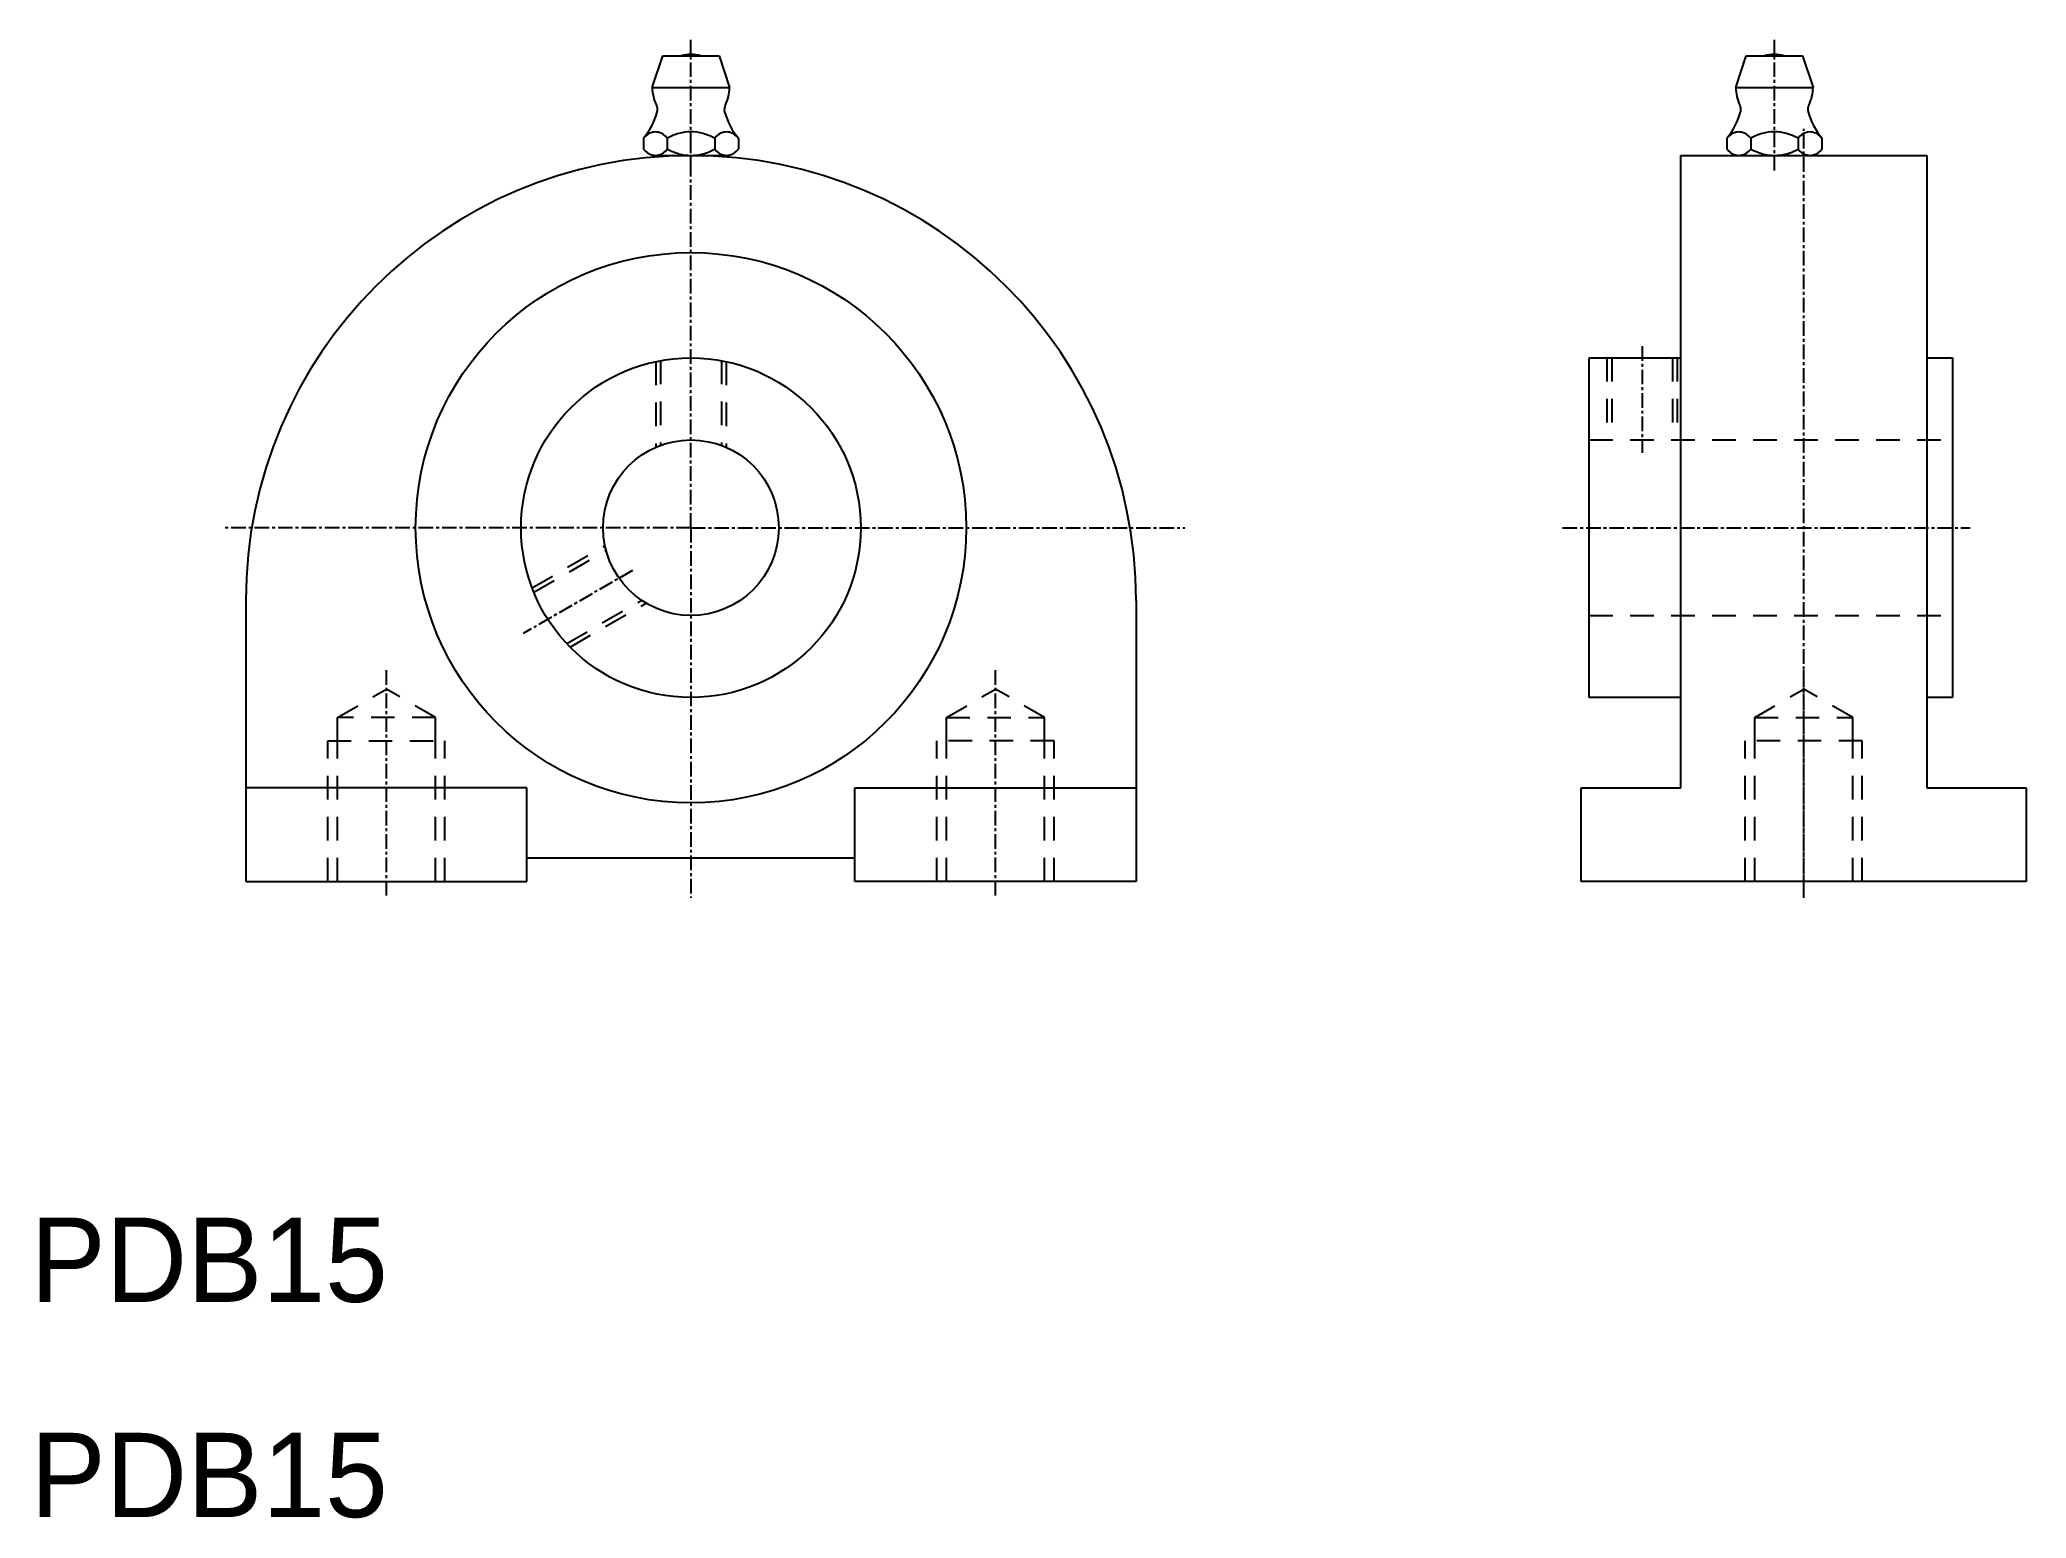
# Model space of a CAD drawing. Extents: x 69 to 239, y 78 to 205.
import ezdxf
from ezdxf.enums import TextEntityAlignment as Align

# ---------------------------------------------------------------- set-up
doc = ezdxf.new("R2010")
doc.units = 0
doc.linetypes.add('CENTER', pattern=[2, 1.25, -0.25, 0.25, -0.25])
doc.linetypes.add('DASHED', pattern=[3.5, 2, -1.5])
doc.layers.get('0').update_dxf_attribs({"linetype": 'CONTINUOUS'})
doc.layers.add('CENTER', color=1, linetype='CENTER')

msp = doc.modelspace()

# ---------------------------------------------------------------- linework, layer by layer
at = {"linetype": 'CONTINUOUS'}
for p, q in [((121.63, 200.65), (122.53, 203.35)), ((122.53, 203.35), (127.33, 203.35)), ((127.33, 203.35), (128.23, 200.65)), ((214.13, 200.65), (215.03, 203.35)), ((215.03, 203.35), (219.83, 203.35)), ((219.83, 203.35), (220.73, 200.65)), ((121.63, 200.65), (128.23, 200.65)), ((214.13, 200.65), (220.73, 200.65)), ((120.88, 196.33), (120.88, 195.38)), ((122.91, 196.33), (122.91, 195.38)), ((126.96, 196.33), (126.96, 195.38)), ((128.98, 196.33), (128.98, 195.38)), ((213.38, 196.33), (213.38, 195.38)), ((215.41, 196.33), (215.41, 195.38)), ((219.46, 196.33), (219.46, 195.38)), ((221.48, 196.33), (221.48, 195.38)), ((121.63, 194.85), (128.23, 194.85)), ((124.93, 194.85), (124.93, 194.85)), ((214.13, 194.85), (220.73, 194.85)), ((217.43, 194.85), (217.43, 194.85))]:
    msp.add_line(p, q, dxfattribs=at)
for p, q in [((209.43, 140.85), (209.43, 194.85)), ((209.43, 194.85), (230.43, 194.85)), ((230.43, 194.85), (230.43, 140.85)), ((201.63, 148.55), (201.63, 177.55)), ((201.63, 177.55), (209.43, 177.55)), ((230.43, 177.55), (232.63, 177.55)), ((232.63, 177.55), (232.63, 148.55)), ((86.93, 156.85), (86.93, 132.85)), ((162.93, 156.85), (162.93, 132.85)), ((209.43, 148.55), (201.63, 148.55)), ((232.63, 148.55), (230.43, 148.55)), ((110.93, 140.85), (86.93, 140.85)), ((110.93, 132.85), (110.93, 140.85)), ((138.93, 140.85), (162.93, 140.85)), ((138.93, 132.85), (138.93, 140.85)), ((200.93, 140.85), (209.43, 140.85)), ((200.93, 132.85), (200.93, 140.85)), ((230.43, 140.85), (238.93, 140.85)), ((238.93, 140.85), (238.93, 132.85)), ((110.93, 134.85), (138.93, 134.85)), ((86.93, 132.85), (110.93, 132.85)), ((162.93, 132.85), (138.93, 132.85)), ((238.93, 132.85), (200.93, 132.85))]:
    msp.add_line(p, q)
at = {"color": 3, "linetype": 'DASHED'}
for p, q in [((121.93, 177.24), (121.93, 169.93)), ((122.34, 177.32), (122.34, 170.09)), ((127.53, 177.32), (127.53, 170.09)), ((127.53, 177.32), (127.53, 170.09)), ((127.93, 177.24), (127.93, 169.93)), ((203.13, 177.55), (203.13, 170.55)), ((203.54, 177.55), (203.54, 170.55)), ((208.73, 177.55), (208.73, 170.55)), ((209.13, 177.55), (209.13, 170.55)), ((201.63, 170.55), (232.63, 170.55)), ((111.37, 157.92), (117.59, 161.51)), ((111.52, 157.54), (117.69, 161.1)), ((114.33, 153.17), (120.71, 156.85)), ((114.62, 152.86), (121.1, 156.61)), ((201.63, 155.55), (232.63, 155.55)), ((94.75, 146.85), (98.93, 149.27)), ((103.12, 146.85), (98.93, 149.27)), ((146.75, 146.85), (150.93, 149.27)), ((155.12, 146.85), (150.93, 149.27)), ((215.75, 146.85), (219.93, 149.27)), ((224.12, 146.85), (219.93, 149.27)), ((103.12, 146.85), (94.75, 146.85)), ((94.75, 144.85), (94.75, 146.85)), ((103.12, 144.85), (103.12, 146.85)), ((146.75, 146.85), (155.12, 146.85)), ((146.75, 144.85), (146.75, 146.85)), ((155.12, 144.85), (155.12, 146.85)), ((215.75, 146.85), (224.12, 146.85)), ((215.75, 144.85), (215.75, 146.85)), ((224.12, 144.85), (224.12, 146.85)), ((93.93, 144.85), (103.93, 144.85)), ((93.93, 132.85), (93.93, 144.85)), ((94.75, 132.85), (94.75, 144.85)), ((103.12, 132.85), (103.12, 144.85)), ((103.93, 132.85), (103.93, 144.85)), ((155.93, 144.85), (145.93, 144.85)), ((145.93, 132.85), (145.93, 144.85)), ((146.75, 132.85), (146.75, 144.85)), ((155.12, 132.85), (155.12, 144.85)), ((155.93, 132.85), (155.93, 144.85)), ((224.93, 144.85), (214.93, 144.85)), ((214.93, 132.85), (214.93, 144.85)), ((215.75, 132.85), (215.75, 144.85)), ((224.12, 132.85), (224.12, 144.85)), ((224.93, 132.85), (224.93, 144.85))]:
    msp.add_line(p, q, dxfattribs=at)
for radius in [23.5, 14.5, 7.5]:
    msp.add_circle((124.93, 163.05), radius)
at = {"linetype": 'CONTINUOUS'}
for centre, radius, start, end in [((124.93, 200.27), 3.2, 74.6212, 105.3788), ((217.43, 200.27), 3.2, 74.6212, 105.3788), ((124.93, 200.65), 3.3, 180, 207.0507), ((124.93, 200.65), 3.3, 332.9493, 0), ((217.43, 200.65), 3.3, 180, 207.0507), ((217.43, 200.65), 3.3, 332.9493, 0), ((116.26, 200.15), 6, 320.3375, 344.7683), ((121.28, 198.79), 0.8, 344.7674, 27.0696), ((128.58, 198.79), 0.8, 152.9304, 195.2326), ((133.6, 200.15), 6, 195.2317, 219.6625), ((208.76, 200.16), 6, 320.3375, 344.7683), ((213.78, 198.79), 0.8, 344.7674, 27.0696), ((221.08, 198.79), 0.8, 152.9304, 195.2326), ((226.1, 200.16), 6, 195.2317, 219.6625), ((122.04, 195.4), 1.48, 106.5909, 141.1281), ((121.9, 195.76), 1.1, 75.0414, 104.9586), ((121.76, 195.4), 1.48, 38.8719, 73.4091), ((124.93, 192.82), 4.04, 75.0501, 104.9499), ((128.11, 195.4), 1.48, 106.5909, 141.1281), ((127.97, 195.76), 1.1, 75.0414, 104.9586), ((127.83, 195.4), 1.48, 38.8719, 73.4091), ((214.54, 195.4), 1.48, 106.5909, 141.1281), ((214.4, 195.76), 1.1, 75.0414, 104.9586), ((214.26, 195.4), 1.48, 38.8719, 73.4091), ((217.43, 192.82), 4.04, 75.0501, 104.9499), ((220.61, 195.4), 1.48, 106.5909, 141.1281), ((220.47, 195.76), 1.1, 75.0414, 104.9586), ((220.33, 195.4), 1.48, 38.8719, 73.4091), ((122.04, 196.31), 1.48, 218.8826, 253.4091), ((121.76, 196.31), 1.48, 286.5909, 321.1283), ((125.45, 191.5), 5.45, 106.5809, 117.7257), ((125.45, 200.21), 5.44, 242.2744, 253.4191), ((124.42, 191.5), 5.44, 62.2701, 73.4191), ((124.42, 200.21), 5.45, 286.5809, 297.7299), ((128.11, 196.31), 1.48, 218.8826, 253.4091), ((127.83, 196.31), 1.48, 286.5909, 321.1283), ((214.54, 196.31), 1.48, 218.8826, 253.4091), ((214.26, 196.31), 1.48, 286.5909, 321.1283), ((217.95, 191.5), 5.45, 106.5809, 117.7257), ((217.95, 200.21), 5.44, 242.2744, 253.4191), ((216.92, 191.5), 5.44, 62.2701, 73.4191), ((216.92, 200.21), 5.45, 286.5809, 297.7299), ((220.61, 196.31), 1.48, 218.8826, 253.4091), ((220.33, 196.31), 1.48, 286.5909, 321.1283), ((121.9, 195.95), 1.1, 255.0414, 284.9586), ((124.93, 198.89), 4.04, 255.0501, 284.9499), ((127.97, 195.95), 1.1, 255.0414, 284.9586), ((214.4, 195.95), 1.1, 255.0414, 284.9586), ((217.43, 198.89), 4.04, 255.0501, 284.9499), ((220.47, 195.95), 1.1, 255.0414, 284.9586)]:
    msp.add_arc(centre, radius, start, end, dxfattribs=at)
msp.add_arc((124.93, 156.85), 38, 0, 180)
at = {"layer": 'CENTER', "color": 1, "linetype": 'CENTER'}
for p, q in [((124.93, 193.55), (124.93, 204.73)), ((217.43, 193.55), (217.43, 204.73)), ((124.93, 163.05), (124.93, 197.3)), ((219.93, 131.44), (219.93, 197.12)), ((206.13, 178.55), (206.13, 169.46)), ((124.93, 163.05), (84.94, 163.05)), ((124.93, 163.05), (167.1, 163.05)), ((124.93, 163.05), (124.93, 131.44)), ((199.35, 163.05), (234.14, 163.05)), ((119.95, 159.41), (110.6, 154.01)), ((98.93, 131.63), (98.93, 151.01)), ((150.93, 131.63), (150.93, 151.01)), ((219.93, 131.63), (219.93, 151.01))]:
    msp.add_line(p, q, dxfattribs=at)

# ---------------------------------------------------------------- texts
for p in [(83.8, 96.93), (83.8, 78.55)]:
    msp.add_text('PDB15', height=7.2).set_placement(p, align=Align.CENTER)

doc.saveas('drawing.dxf')
